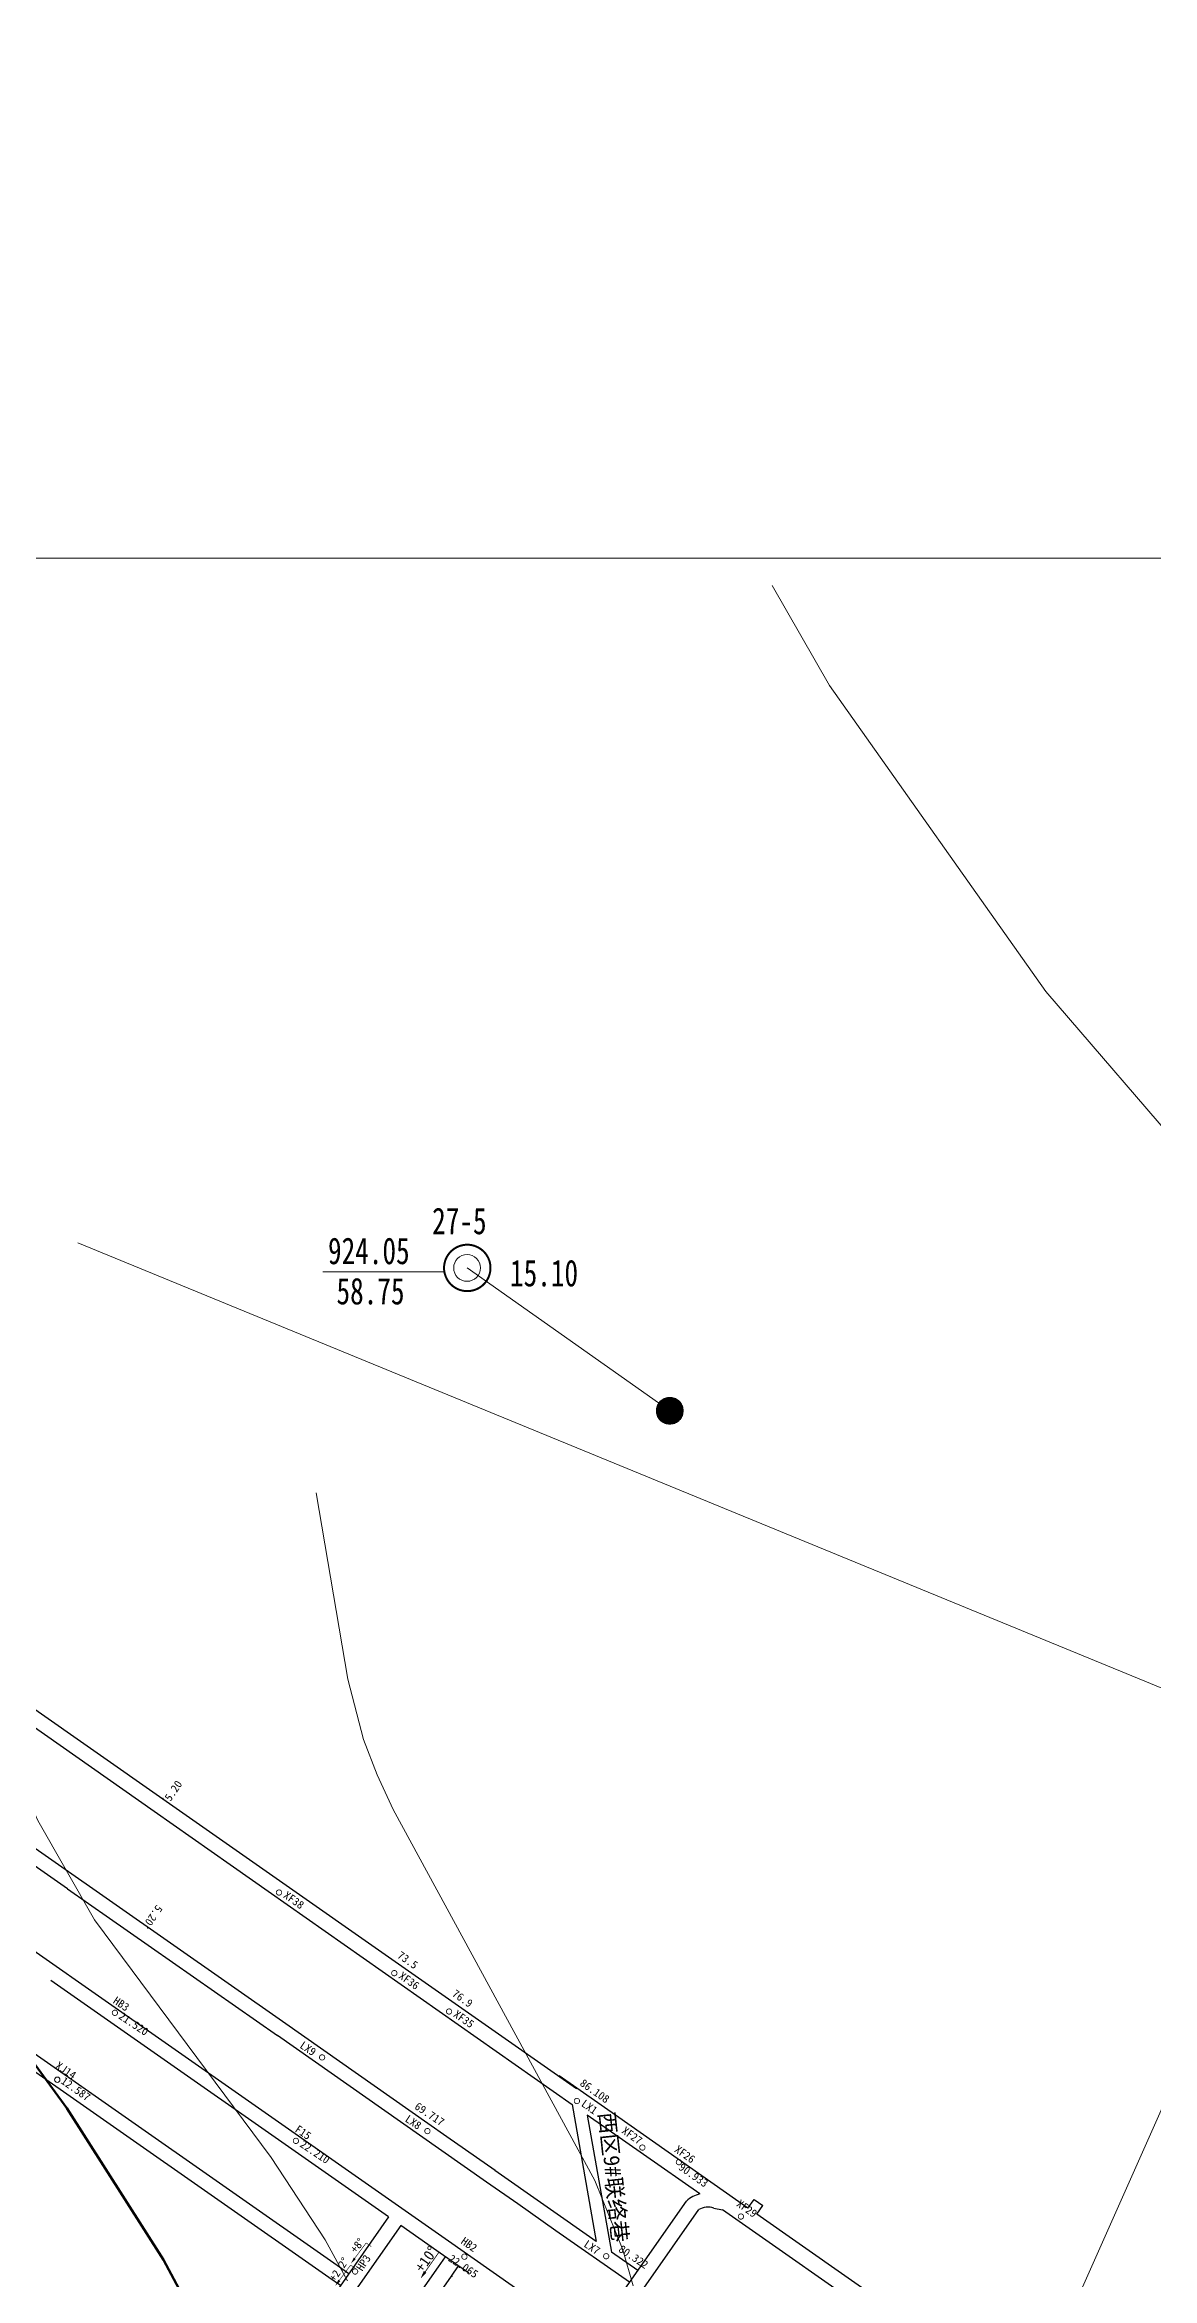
# Model space of a CAD drawing. Header units: inches. Extents: x 36473197 to 36486087, y 3899343 to 3911260.
# Drawn here: x 36481570 to 36481985, y 3905355 to 3906193 of the extents above; entities that cross this region are included whole.
import ezdxf

# ---------------------------------------------------------------- set-up
doc = ezdxf.new("R2010")
doc.units = ezdxf.units.IN
doc.header["$MEASUREMENT"] = 0
doc.linetypes.add('虚线', pattern=[0.0045, 0.00175, -0.001, 0.00175])
doc.layers.get('0').update_dxf_attribs({"lineweight": 0})
doc.layers.get('Defpoints').update_dxf_attribs({"lineweight": 0})
for name, color, linetype, lineweight in [('4煤底板等值线', 7, 'Continuous', 0), ('向北背斜轴', 7, 'Continuous', 0), ('四盘区辅运巷', 7, 'Continuous', 0), ('导线点', 7, 'Continuous', 0), ('巷道掘进尺', 7, 'Continuous', 0), ('经纬网', 7, 'Continuous', 0), ('西区开拓设计', 7, 'Continuous', 0), ('边坡点数字', 7, 'Continuous', 0), ('钻孔', 7, 'Continuous', 0), ('钻孔变量', 7, 'Continuous', 0), ('钻孔名称', 7, 'Continuous', 0), ('铁路', 7, 'Continuous', 0)]:
    doc.layers.add(name, color=color, linetype=linetype, lineweight=lineweight)
for name, color, linetype, lineweight, true_color in [('4煤等高线', 3, 'Continuous', 0, 0x00ff00), ('变坡点', 1, 'Continuous', 0, 0xff0000), ('巷道1', 7, 'Continuous', 0, 0x2d2d2d)]:
    doc.layers.add(name, color=color, linetype=linetype, lineweight=lineweight, true_color=true_color)
doc.styles.add('仿宋', font='simfang.ttf')
doc.styles.add('宋体', font='SIMSUN.TTC')
doc.styles.add('长等线体', font='simfang.ttf')
doc.styles.add('黑体', font='simhei.ttf')
doc.linetypes.add('铁路', pattern='A,-0.01,[9,西北矿业高家堡煤矿2022年采掘接续图(2022.8.14).shx,S=1.5748e-06,R=0,X=0,Y=0.0004],-0.01,[10,西北矿业高家堡煤矿2022年采掘接续图(2022.8.14).shx,S=1.5748e-06,R=0,X=0,Y=0.0004]', length=0.02)
doc.dimstyles.get("Standard").update_dxf_attribs({"dimtxt": 30, "dimasz": 20, "dimexe": 0.18, "dimexo": 0.0625, "dimgap": 0.09, "dimtad": 1, "dimdec": 0, "dimzin": 0, "dimdsep": 46, "dimtxsty": '仿宋', "dimcen": 0.09, "dimclrd": 150, "dimclre": 150, "dimadec": 0, "dimazin": 0, "dimtfac": 1, "dimtdec": 0, "dimtofl": 0, "dimtmove": 0, "dimatfit": 3, "dimfxl": 1, "dimtolj": 1, "dimtzin": 0, "dimlwd": 0, "dimarcsym": 0})

# ---------------------------------------------------------------- blocks, each defined once
blk = doc.blocks.new('变坡点1')
at = {"true_color": 0xff0000}
for points in [[(-4.6, 8.5), (-7.3, 10), (-5.4, 7.6)], [(-5.4, 7.6), (-4.6, 8.5)], [(-5.1, 8), (1.8, 2.2), (2, 2.4), (-4.9, 8.2)], [(1.8, 2.4), (-0.1, 0.1), (0.1, -0.1), (2, 2.2)]]:
    blk.add_hatch(color=1, dxfattribs=at).paths.add_polyline_path(points, flags=17)
blk = doc.blocks.new('变坡点1_1_1_1')
for points in [[(-3.56, -8.61), (-4.75, -8.45)], [(-4.75, -8.45), (-4.55, -11.5), (-3.56, -8.61)]]:
    blk.add_hatch(color=0).paths.add_polyline_path(points, flags=17)
at = {"color": 0, "const_width": 0.3}
for points in [[(-4.16, -8.53), (-2.97, 0.39)], [(-2.97, 0.39), (0, 0)]]:
    blk.add_lwpolyline(points, dxfattribs=at)
blk = doc.blocks.new('临时经纬仪导线点')
at = {"color": 0, "const_width": 0.3}
blk.add_lwpolyline([(1, 0), (0.97, 0.26), (0.87, 0.5), (0.71, 0.71), (0.5, 0.87), (0.26, 0.97), (0, 1), (-0.26, 0.97), (-0.5, 0.87), (-0.71, 0.71), (-0.87, 0.5), (-0.97, 0.26), (-1, 0), (-0.97, -0.26), (-0.87, -0.5), (-0.71, -0.71), (-0.5, -0.87), (-0.26, -0.97), (0, -1), (0.26, -0.97), (0.5, -0.87), (0.71, -0.71), (0.87, -0.5), (0.97, -0.26), (1, 0)], dxfattribs=at)
blk = doc.blocks.new('*D204')
at = {"layer": 'Defpoints', "color": 0, "transparency": 16777216}
for p in [(36476925.52, 3911082.36), (36486060.15, 3904950.04), (36485936.09, 3904772.87)]:
    blk.add_point(p, dxfattribs=at)
at = {"layer": '四盘区辅运巷', "color": 150, "lineweight": -2, "transparency": 16777216}
for p, q in [((36476925.55, 3911082.41), (36477049.68, 3911259.68)), ((36485936.12, 3904772.92), (36486060.25, 3904950.19))]:
    blk.add_line(p, q, dxfattribs=at)
at = {"layer": '四盘区辅运巷', "color": 150, "lineweight": 0, "transparency": 16777216}
blk.add_line((36477065.96, 3911248.06), (36486043.76, 3904961.51), dxfattribs=at)
at = {"layer": '四盘区辅运巷', "color": 150, "transparency": 16777216}
for points in [[(36477067.87, 3911250.79), (36477064.05, 3911245.33), (36477049.58, 3911259.53)], [(36486045.68, 3904964.24), (36486041.85, 3904958.78), (36486060.15, 3904950.04)]]:
    blk.add_solid(points, dxfattribs=at)
at = {"layer": '四盘区辅运巷', "color": 0, "transparency": 16777216, "insert": (36481563.62, 3908117.29), "char_height": 30, "attachment_point": 5, "rotation": 324.99908, "style": '仿宋'}
blk.add_mtext('\\A1;1100', dxfattribs=at)

msp = doc.modelspace()

# ---------------------------------------------------------------- hatches: boundary and pattern name
at = {"layer": '钻孔变量'}
msp.add_hatch(color=7, dxfattribs=at).paths.add_polyline_path([(36481799.18, 3905680.28), (36481799.19, 3905679.84), (36481799.25, 3905679.41), (36481799.35, 3905678.98), (36481799.48, 3905678.56), (36481799.65, 3905678.16), (36481799.85, 3905677.77), (36481800.08, 3905677.4), (36481800.35, 3905677.05), (36481800.65, 3905676.73), (36481800.97, 3905676.44), (36481801.32, 3905676.17), (36481801.68, 3905675.93), (36481802.07, 3905675.73), (36481802.48, 3905675.56), (36481802.89, 3905675.43), (36481803.32, 3905675.34), (36481803.76, 3905675.28), (36481804.19, 3905675.26), (36481804.63, 3905675.28), (36481805.06, 3905675.34), (36481805.49, 3905675.43), (36481805.91, 3905675.56), (36481806.31, 3905675.73), (36481806.7, 3905675.93), (36481807.07, 3905676.17), (36481807.42, 3905676.44), (36481807.74, 3905676.73), (36481808.04, 3905677.05), (36481808.3, 3905677.4), (36481808.54, 3905677.77), (36481808.74, 3905678.16), (36481808.91, 3905678.56), (36481809.04, 3905678.98), (36481809.13, 3905679.41), (36481809.19, 3905679.84), (36481809.21, 3905680.28), (36481809.19, 3905680.72), (36481809.13, 3905681.15), (36481809.04, 3905681.58), (36481808.91, 3905681.99), (36481808.74, 3905682.4), (36481808.54, 3905682.79), (36481808.3, 3905683.16), (36481808.04, 3905683.5), (36481807.74, 3905683.83), (36481807.42, 3905684.12), (36481807.07, 3905684.39), (36481806.7, 3905684.62), (36481806.31, 3905684.83), (36481805.91, 3905684.99), (36481805.49, 3905685.13), (36481805.06, 3905685.22), (36481804.63, 3905685.28), (36481804.19, 3905685.3), (36481803.76, 3905685.28), (36481803.32, 3905685.22), (36481802.89, 3905685.13), (36481802.48, 3905684.99), (36481802.07, 3905684.83), (36481801.68, 3905684.62), (36481801.32, 3905684.39), (36481800.97, 3905684.12), (36481800.65, 3905683.83), (36481800.35, 3905683.5), (36481800.08, 3905683.16), (36481799.85, 3905682.79), (36481799.65, 3905682.4), (36481799.48, 3905681.99), (36481799.35, 3905681.58), (36481799.25, 3905681.15), (36481799.19, 3905680.72), (36481799.18, 3905680.28)], flags=17)

# ---------------------------------------------------------------- linework, layer by layer
at = {"layer": '4煤底板等值线', "color": 7, "linetype": 'Continuous', "lineweight": 0, "flags": 128}
for points in [[(36481683.35, 3905354.03), (36481675.08, 3905369.37), (36481654.76, 3905400.24), (36481588.52, 3905489.35), (36481567.29, 3905526.68), (36481549.44, 3905565.69), (36481539.58, 3905592.44), (36481529.41, 3905632.1), (36481507.09, 3905753.43)], [(36481790.51, 3905352.19), (36481786.58, 3905365.62), (36481776.09, 3905391.7), (36481700.52, 3905530.75), (36481694.56, 3905543.75), (36481689.37, 3905557), (36481683.5, 3905579.66), (36481671.62, 3905649.46)], [(36481756.79, 3904896.62), (36481999.33, 3905442.73)]]:
    msp.add_lwpolyline(points, dxfattribs=at)
at = {"layer": '4煤等高线', "color": 7, "linetype": 'Continuous', "lineweight": 5}
msp.add_line((36481728.3, 3905733.85), (36481804.19, 3905680.28), dxfattribs=at)
at = {"layer": '4煤等高线', "color": 7, "linetype": 'Continuous'}
msp.add_line((36481728.3, 3905733.85), (36481804.19, 3905680.28), dxfattribs=at)
at = {"layer": '向北背斜轴', "color": 1, "lineweight": 100, "true_color": 0xff0000, "flags": 128}
msp.add_lwpolyline([(36481629.99, 3905332.63), (36481614.38, 3905361.86), (36481578.19, 3905418.8), (36481487.12, 3905543.7), (36481450.45, 3905585.84), (36481430.82, 3905604.77), (36481410.04, 3905621.79), (36481393.47, 3905632.94), (36481383.06, 3905638.61), (36481368.68, 3905644.9), (36481348.68, 3905651.84), (36481317.39, 3905659.63), (36481285, 3905664.69), (36481240.71, 3905667.61), (36481195.83, 3905666.44), (36481151.01, 3905661.33), (36481106.97, 3905652.25), (36481074.96, 3905642.68), (36481054.43, 3905634.84), (36481036.73, 3905626.41), (36481014.31, 3905613.08), (36480986.08, 3905592.84)], dxfattribs=at)
at = {"layer": '导线点', "color": 7}
msp.add_circle((36481574.63, 3905429.43), 1, dxfattribs=at)
at = {"layer": '巷道1', "color": 30, "linetype": 'Continuous', "lineweight": 30, "true_color": 0xff8000}
for p, q in [((36481610.91, 3905530.03, 0.4), (36481458.87, 3905636.76, 0.23)), ((36481767.58, 3905420.01, 0.02), (36481610.9, 3905530.01, 0.03)), ((36481578.45, 3905501.02, 0.18), (36481547.39, 3905522.77, 0.18)), ((36481660.24, 3905450.33, 0.18), (36481550.48, 3905527.19, 0.17)), ((36481578.45, 3905501.02, 0.34), (36481657.21, 3905446, 0.2)), ((36481710.39, 3905408.63, 0.18), (36481657.21, 3905446, 0.2)), ((36481713.49, 3905413.05, 0.18), (36481660.24, 3905450.33, 0.18)), ((36481785.05, 3905415.21, -0.2), (36481762.73, 3905430.84, -0.2)), ((36481767.56, 3905420.14), (36481776.67, 3905368.82)), ((36481773.29, 3905416.12), (36481782.4, 3905364.81)), ((36481815.48, 3905386.58, -0.2), (36481773.29, 3905416.12, -0.2)), ((36481833.52, 3905381.27, -0.2), (36481785.05, 3905415.21, -0.2)), ((36481735.49, 3905391.06, 0.18), (36481710.39, 3905408.63, 0.18)), ((36481738.74, 3905395.37, 0.18), (36481720.65, 3905408.04, 0.18)), ((36481776.67, 3905368.82, 0.18), (36481738.67, 3905395.45, 0.18)), ((36481747.23, 3905382.83, 0.18), (36481735.49, 3905391.06, 0.18)), ((36481761.55, 3905372.81, 0.18), (36481747.23, 3905382.83, 0.18)), ((36481903.76, 3905324.77, -0.2), (36481824, 3905380.62, -0.2)), ((36481886.94, 3905343.87, -0.2), (36481836.8, 3905378.98, -0.2)), ((36481698.78, 3905377.99), (36481659.95, 3905322.54)), ((36481703.37, 3905374.78), (36481664.54, 3905319.33)), ((36481789.13, 3905353.49, 0.18), (36481761.55, 3905372.81, 0.18)), ((36481792.23, 3905357.92, 0.18), (36481782.4, 3905364.81, 0.18))]:
    msp.add_line(p, q, dxfattribs=at)
at = {"layer": '巷道1', "color": 30, "linetype": 'Continuous', "lineweight": 30, "true_color": 0xff8000, "elevation": -2292.59, "flags": 128}
for points in [[(36481462.58, 3905640.86), (36481614.19, 3905534.72)], [(36481614.19, 3905534.72), (36481742.51, 3905444.89)], [(36481742.51, 3905444.89), (36481769.27, 3905426.16)]]:
    msp.add_lwpolyline(points, dxfattribs=at)
at = {"layer": '巷道1', "color": 30, "lineweight": 30, "true_color": 0xff8000, "flags": 128}
for points in [[(36481774.02, 3905331.91), (36481720.02, 3905369.72), (36481437.82, 3905567.32)], [(36481698.78, 3905377.99), (36481572.18, 3905466.62)], [(36481728.91, 3905356.9), (36481716.92, 3905365.29), (36481716.92, 3905365.29), (36481703.37, 3905374.78)]]:
    msp.add_lwpolyline(points, dxfattribs=at)
at = {"layer": '巷道1', "color": 30, "linetype": 'Continuous', "lineweight": 30, "true_color": 0xff8000, "flags": 128}
for points in [[(36481679.49, 3905359.71), (36481557.22, 3905445.33)], [(36481676.38, 3905355.27), (36481554.08, 3905440.86)], [(36481833.52, 3905381.27), (36481835.82, 3905384.55)], [(36481835.82, 3905384.55), (36481839.09, 3905382.25)], [(36481836.8, 3905378.98), (36481839.09, 3905382.25)], [(36481680.74, 3905352.22), (36481676.38, 3905355.27)], [(36481683.85, 3905356.67), (36481679.49, 3905359.71)]]:
    msp.add_lwpolyline(points, dxfattribs=at)
at = {"layer": '巷道掘进尺', "color": 3, "true_color": 0x00ff00, "const_width": 0.3}
for points in [[(36481614.38, 3905534.85, -1), (36481614.05, 3905534.85, -1), (36481614.38, 3905534.85)], [(36481608.73, 3905486.35, -1), (36481608.4, 3905486.35, -1), (36481608.73, 3905486.35)], [(36481722.62, 3905355.71, -1), (36481722.28, 3905355.71, -1), (36481722.62, 3905355.71)]]:
    msp.add_lwpolyline(points, format="xyb", dxfattribs=at)
at = {"layer": '经纬网', "color": 7, "linetype": 'Continuous', "lineweight": 9}
msp.add_line((36483817.51, 3906000), (36474392.66, 3906000), dxfattribs=at)
at = {"layer": '西区开拓设计', "color": 30, "linetype": '虚线', "lineweight": 30, "ltscale": 5000, "true_color": 0xff8000}
msp.add_line((36481720.65, 3905408.04, 0.18), (36481713.49, 3905413.05, 0.18), dxfattribs=at)
at = {"layer": '西区开拓设计', "color": 30, "linetype": 'Continuous', "lineweight": 30, "true_color": 0xff8000}
for p, q in [((36481765.17, 3905319.28), (36481810.46, 3905383.95)), ((36481769.76, 3905316.06), (36481815.05, 3905380.74)), ((36481717.46, 3905359.21), (36481720.14, 3905363.04)), ((36481698.67, 3905332.37), (36481717.46, 3905359.21)), ((36481703.58, 3905328.93), (36481722.37, 3905355.77)), ((36481722.37, 3905355.77), (36481725.06, 3905359.6))]:
    msp.add_line(p, q, dxfattribs=at)
at = {"layer": '西区开拓设计', "color": 30, "linetype": '虚线', "lineweight": 30, "ltscale": 2000, "true_color": 0xff8000}
msp.add_line((36481820.74, 3905381.29), (36481824, 3905380.62), dxfattribs=at)
at = {"layer": '西区开拓设计', "color": 30, "linetype": 'Continuous', "lineweight": 30, "true_color": 0xff8000}
for centre, radius, start, end in [((36481818.14, 3905375.39), 11.5, 103.39302, 131.91889), ((36481818.52, 3905374.61), 7.04, 71.63489, 119.51889)]:
    msp.add_arc(centre, radius, start, end, dxfattribs=at)
at = {"layer": '钻孔', "linetype": '铁路', "lineweight": 5, "ltscale": 5000, "flags": 128}
msp.add_lwpolyline([(36481842.61, 3905989.71), (36481864.1, 3905952.3), (36481945.18, 3905837.47), (36482000, 3905773.82), (36482065.96, 3905714.44), (36484236.57, 3904162.73), (36484432.16, 3904050.13), (36484500, 3904018.36), (36484788.71, 3903926.8)], dxfattribs=at)
at = {"layer": '钻孔', "color": 7, "const_width": 0.75}
msp.add_lwpolyline([(36481737, 3905733.85, -1), (36481719.59, 3905733.85, -1), (36481737, 3905733.85)], format="xyb", dxfattribs=at)
at = {"layer": '钻孔', "color": 7, "linetype": 'Continuous', "flags": 128}
msp.add_lwpolyline([(36481674.17, 3905732.42), (36481720.03, 3905732.42)], dxfattribs=at)
at = {"layer": '钻孔', "color": 7, "linetype": 'Continuous', "lineweight": 0}
msp.add_circle((36481728.23, 3905733.85), 5.02, dxfattribs=at)
at = {"layer": '钻孔变量', "color": 7}
msp.add_lwpolyline([(36481799.18, 3905680.28), (36481799.19, 3905679.84), (36481799.25, 3905679.41), (36481799.35, 3905678.98), (36481799.48, 3905678.56), (36481799.65, 3905678.16), (36481799.85, 3905677.77), (36481800.08, 3905677.4), (36481800.35, 3905677.05), (36481800.65, 3905676.73), (36481800.97, 3905676.44), (36481801.32, 3905676.17), (36481801.68, 3905675.93), (36481802.07, 3905675.73), (36481802.48, 3905675.56), (36481802.89, 3905675.43), (36481803.32, 3905675.34), (36481803.76, 3905675.28), (36481804.19, 3905675.26), (36481804.63, 3905675.28), (36481805.06, 3905675.34), (36481805.49, 3905675.43), (36481805.91, 3905675.56), (36481806.31, 3905675.73), (36481806.7, 3905675.93), (36481807.07, 3905676.17), (36481807.42, 3905676.44), (36481807.74, 3905676.73), (36481808.04, 3905677.05), (36481808.3, 3905677.4), (36481808.54, 3905677.77), (36481808.74, 3905678.16), (36481808.91, 3905678.56), (36481809.04, 3905678.98), (36481809.13, 3905679.41), (36481809.19, 3905679.84), (36481809.21, 3905680.28), (36481809.19, 3905680.72), (36481809.13, 3905681.15), (36481809.04, 3905681.58), (36481808.91, 3905681.99), (36481808.74, 3905682.4), (36481808.54, 3905682.79), (36481808.3, 3905683.16), (36481808.04, 3905683.5), (36481807.74, 3905683.83), (36481807.42, 3905684.12), (36481807.07, 3905684.39), (36481806.7, 3905684.62), (36481806.31, 3905684.83), (36481805.91, 3905684.99), (36481805.49, 3905685.13), (36481805.06, 3905685.22), (36481804.63, 3905685.28), (36481804.19, 3905685.3), (36481803.76, 3905685.28), (36481803.32, 3905685.22), (36481802.89, 3905685.13), (36481802.48, 3905684.99), (36481802.07, 3905684.83), (36481801.68, 3905684.62), (36481801.32, 3905684.39), (36481800.97, 3905684.12), (36481800.65, 3905683.83), (36481800.35, 3905683.5), (36481800.08, 3905683.16), (36481799.85, 3905682.79), (36481799.65, 3905682.4), (36481799.48, 3905681.99), (36481799.35, 3905681.58), (36481799.25, 3905681.15), (36481799.19, 3905680.72), (36481799.18, 3905680.28), (36481799.18, 3905680.28)], dxfattribs=at)
at = {"layer": '铁路', "linetype": '铁路', "lineweight": 5, "ltscale": 5000, "flags": 128}
msp.add_lwpolyline([(36481582.37, 3905743.25), (36482469.86, 3905378.52), (36482523.18, 3905351.05), (36482700.18, 3905226.43)], dxfattribs=at)

# ---------------------------------------------------------------- block references
at = {"layer": '变坡点', "xscale": 0.8, "yscale": 0.8, "rotation": 93.40707031880028}
for p in [(36481692.33, 3905366.83), (36481686.52, 3905358.53)]:
    msp.add_blockref('变坡点1', p, dxfattribs=at)
at = {"layer": '变坡点', "rotation": 332.5442944189103}
msp.add_blockref('变坡点1_1_1_1', (36481720.14, 3905363.04), dxfattribs=at)
at = {"layer": '导线点', "color": 7}
for p, rotation in [((36481657.74, 3905499.63), 9.686697337865286e-10), ((36481700.94, 3905469.39), 9.686697337865286e-10), ((36481596.21, 3905454.52), 9.686697337865286e-10), ((36481721.47, 3905455.01), 9.686697337865286e-10), ((36481673.89, 3905437.8), 9.686697337865286e-10), ((36481574.63, 3905429.43), 9.686697337865286e-10), ((36481769.39, 3905421.45), 9.686697337865286e-10), ((36481664.06, 3905406.5), 9.686697337865286e-10), ((36481713.35, 3905410.16), 9.686697337865286e-10), ((36481793.93, 3905404), 9.686697337865286e-10), ((36481807.62, 3905398.51), 9.686697337865286e-10), ((36481830.87, 3905378.13), 9.686697337865286e-10), ((36481727.23, 3905363.08), 9.686697337865286e-10), ((36481780.37, 3905363.24), 9.686697337865286e-10), ((36481686.27, 3905357.51), 359.9996198025656)]:
    msp.add_blockref('临时经纬仪导线点', p, dxfattribs=dict(at, rotation=rotation))

# ---------------------------------------------------------------- texts
at = {"layer": '变坡点', "style": '宋体'}
for s, rotation, p in [('+8°', 51.88015, (36481686.54, 3905364.18, -0.2)), ('+2.2°', 56.20243, (36481678.7, 3905353.46, -0.2))]:
    msp.add_text(s, height=3, rotation=rotation, dxfattribs=at).set_placement(p)
at = {"layer": '导线点', "style": '黑体'}
for s, rotation, p in [('XF38', 324.82609, (36481659.1, 3905497.95)), ('73.5', 324.82609, (36481701.78, 3905475.43)), ('XF36', 324.82609, (36481702.3, 3905467.71)), ('76.9', 324.82609, (36481722.32, 3905461.05)), ('HB3', 326.24819, (36481595.24, 3905458.33)), ('21.520', 326.24819, (36481597.33, 3905452.57)), ('XF35', 324.82609, (36481722.83, 3905453.33)), ('LX9', 326.24819, (36481665.24, 3905441.6)), ('XJ14', 326.24819, (36481573.62, 3905433.99)), ('12.587', 324.82609, (36481575.69, 3905428.29)), ('86.108', 324.82609, (36481770.24, 3905427.5)), ('69.717', 326.24819, (36481708.25, 3905418.72)), ('LX1', 324.82609, (36481770.75, 3905419.77)), ('F15', 326.24819, (36481663.41, 3905410.13)), ('LX8', 326.24819, (36481704.7, 3905413.97)), ('XF27', 324.82609, (36481785.89, 3905409.64)), ('22.210', 326.24819, (36481665.28, 3905404.52)), ('XF26', 324.82609, (36481805.69, 3905402.62)), ('90.933', 324.82609, (36481807.23, 3905395.96)), ('XF29', 324.82609, (36481828.94, 3905382.24)), ('HB2', 324.82609, (36481725.63, 3905368.2)), ('22.065', 326.24819, (36481720.91, 3905361.68)), ('LX7', 326.24819, (36481771.72, 3905367.04)), ('80.322', 326.24819, (36481784.7, 3905365.19))]:
    msp.add_text(s, height=3, rotation=rotation, dxfattribs=at).set_placement(p)
at = {"layer": '导线点', "color": 7, "style": '长等线体'}
msp.add_text('HP3', height=3, rotation=56.54522, dxfattribs=at).set_placement((36481688.94, 3905357.41))
at = {"layer": '巷道掘进尺', "style": '宋体'}
for rotation, p in [(55.91443, (36481617.06, 3905533.58)), (235.91443, (36481611.87, 3905495.25))]:
    msp.add_text('5.20', height=3, rotation=rotation, dxfattribs=at).set_placement(p)
at = {"layer": '边坡点数字', "color": 1, "true_color": 0xff0000, "style": '宋体'}
msp.add_text('+10°', height=4, rotation=54.64347, dxfattribs=at).set_placement((36481711.57, 3905356.88))
at = {"layer": '钻孔', "color": 7, "style": '宋体', "width": 0.75}
for s, p in [('27-5', (36481715.13, 3905746.49)), ('15.10', (36481744.32, 3905726.93)), ('58.75', (36481679.27, 3905720.17))]:
    msp.add_text(s, height=10, dxfattribs=at).set_placement(p)
at = {"layer": '钻孔', "color": 1, "true_color": 0xff0000, "style": '宋体', "width": 0.75}
msp.add_text('924.05', height=10, dxfattribs=at).set_placement((36481676.09, 3905735.27))
at = {"layer": '钻孔名称', "color": 7, "style": '仿宋'}
msp.add_text('西区9#联络巷', height=6, rotation=276.06262, dxfattribs=at).set_placement((36481777.56, 3905417, -0.2))

# ---------------------------------------------------------------- dimensions: what is measured, and where the dimension line sits
at = {"layer": '四盘区辅运巷'}
dim = msp.add_aligned_dim(p1=(36476925.52, 3911082.36), p2=(36485936.09, 3904772.87), distance=216.29, text='1100', dimstyle='Standard', dxfattribs=at)
dim.commit()
dim.dimension.update_dxf_attribs({"geometry": '*D204', "text_midpoint": (36481563.62, 3908117.29)})

doc.saveas('drawing.dxf')
